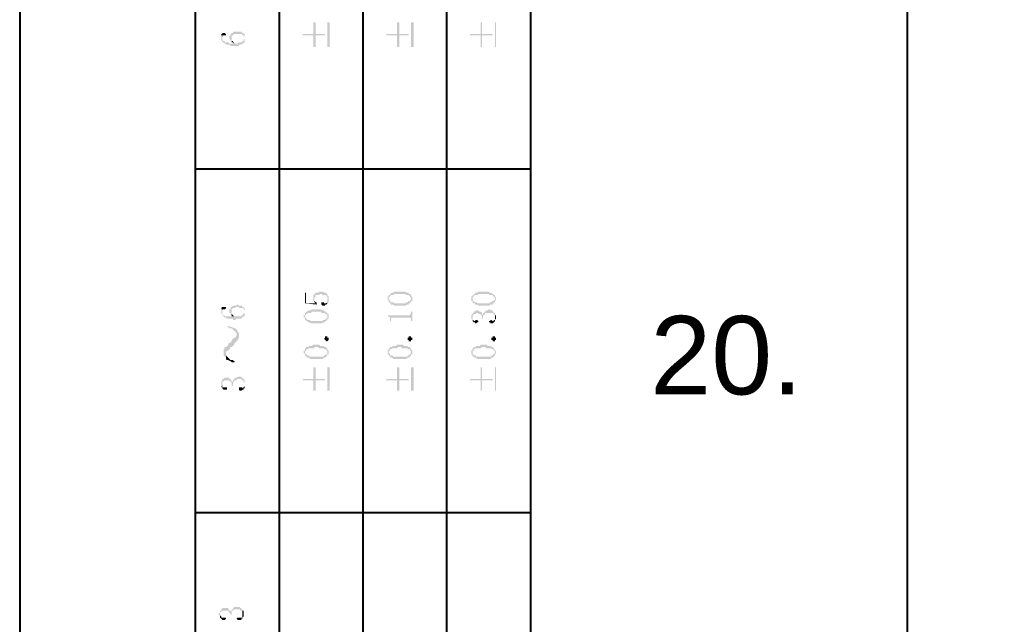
# Model space of a CAD drawing. Header units: millimetres. Extents: x 7018 to 13530, y 4187 to 5692.
# Drawn here: x 7512.01 to 7550.04, y 4573.32 to 4596.41 of the extents above; entities that cross this region are included whole.
import ezdxf

# ---------------------------------------------------------------- set-up
doc = ezdxf.new("R2010")
doc.units = ezdxf.units.MM
doc.styles.get("Standard").update_dxf_attribs({"font": 'arial.ttf'})

msp = doc.modelspace()

# ---------------------------------------------------------------- hatches: boundary and pattern name
at = {"transparency": 33554559}
for points in [[(7522.823, 4595.866), (7522.823, 4595.82), (7523.229, 4595.82), (7523.229, 4595.369), (7523.32, 4595.369), (7523.32, 4595.82), (7523.681, 4595.82), (7523.681, 4595.866), (7523.32, 4595.866), (7523.32, 4596.317), (7523.229, 4596.317), (7523.229, 4595.866)], [(7523.861, 4595.369), (7523.861, 4596.317), (7523.771, 4596.317), (7523.771, 4595.369)], [(7526.028, 4595.866), (7526.028, 4595.82), (7526.434, 4595.82), (7526.434, 4595.369), (7526.524, 4595.369), (7526.524, 4595.82), (7526.885, 4595.82), (7526.885, 4595.866), (7526.524, 4595.866), (7526.524, 4596.317), (7526.434, 4596.317), (7526.434, 4595.866)], [(7527.066, 4595.369), (7527.066, 4596.317), (7526.975, 4596.317), (7526.975, 4595.369)], [(7529.232, 4595.866), (7529.232, 4595.82), (7529.638, 4595.82), (7529.638, 4595.369), (7529.683, 4595.369), (7529.683, 4595.82), (7530.089, 4595.82), (7530.089, 4595.866), (7529.683, 4595.866), (7529.683, 4596.317), (7529.638, 4596.317), (7529.638, 4595.866)], [(7530.225, 4595.369), (7530.225, 4596.317), (7530.18, 4596.317), (7530.18, 4595.369)], [(7519.709, 4595.866), (7519.754, 4595.73), (7519.754, 4595.775), (7519.754, 4595.82), (7519.89, 4595.82), (7519.89, 4595.866), (7519.89, 4595.866), (7519.844, 4595.911), (7519.754, 4595.911), (7519.754, 4595.866)], [(7519.709, 4595.775), (7519.709, 4595.685), (7519.709, 4595.64), (7519.709, 4595.64), (7519.754, 4595.595), (7519.754, 4595.55), (7519.799, 4595.55), (7519.844, 4595.505), (7519.89, 4595.505), (7519.89, 4595.459), (7520.025, 4595.459), (7520.07, 4595.414), (7520.386, 4595.414), (7520.386, 4595.459), (7520.476, 4595.459), (7520.521, 4595.505), (7520.567, 4595.505), (7520.567, 4595.55), (7520.612, 4595.55), (7520.612, 4595.73), (7520.612, 4595.685), (7520.612, 4595.685), (7520.567, 4595.64), (7520.567, 4595.595), (7520.521, 4595.595), (7520.521, 4595.55), (7520.386, 4595.55), (7520.341, 4595.505), (7520.251, 4595.505), (7520.206, 4595.55), (7520.206, 4595.55), (7520.16, 4595.505), (7520.025, 4595.505), (7519.98, 4595.55), (7519.844, 4595.55), (7519.844, 4595.595), (7519.799, 4595.595), (7519.754, 4595.64), (7519.754, 4595.685), (7519.754, 4595.73), (7519.754, 4595.73), (7519.709, 4595.866), (7519.709, 4595.82)], [(7520.025, 4595.73), (7520.025, 4595.685), (7520.07, 4595.64), (7520.07, 4595.595), (7520.115, 4595.595), (7520.115, 4595.73), (7520.115, 4595.775), (7520.115, 4595.82), (7520.16, 4595.82), (7520.206, 4595.866), (7520.521, 4595.866), (7520.521, 4595.82), (7520.567, 4595.82), (7520.567, 4595.775), (7520.612, 4595.775), (7520.612, 4595.73), (7520.612, 4595.595), (7520.612, 4595.64), (7520.612, 4595.73), (7520.612, 4595.82), (7520.612, 4595.866), (7520.567, 4595.866), (7520.567, 4595.911), (7520.521, 4595.911), (7520.476, 4595.956), (7520.16, 4595.956), (7520.16, 4595.911), (7520.115, 4595.911), (7520.07, 4595.866), (7520.07, 4595.82), (7520.07, 4595.82), (7520.025, 4595.775), (7520.025, 4595.775)], [(7520.115, 4595.595), (7520.115, 4595.55), (7520.16, 4595.55), (7520.16, 4595.505), (7520.206, 4595.55), (7520.16, 4595.55), (7520.16, 4595.595), (7520.115, 4595.595), (7520.115, 4595.64), (7520.115, 4595.685), (7520.115, 4595.73)], [(7522.913, 4585.982), (7522.913, 4585.575), (7523.365, 4585.53), (7523.365, 4585.575), (7523.365, 4585.621), (7523.32, 4585.575), (7522.959, 4585.575), (7522.959, 4585.982)], [(7523.229, 4585.801), (7523.229, 4585.711), (7523.229, 4585.666), (7523.229, 4585.666), (7523.274, 4585.621), (7523.274, 4585.756), (7523.274, 4585.801), (7523.274, 4585.801), (7523.32, 4585.846), (7523.32, 4585.891), (7523.455, 4585.891), (7523.5, 4585.937), (7523.545, 4585.937), (7523.59, 4585.891), (7523.726, 4585.891), (7523.726, 4585.846), (7523.771, 4585.846), (7523.771, 4585.801), (7523.771, 4585.756), (7523.771, 4585.621), (7523.816, 4585.621), (7523.816, 4585.666), (7523.816, 4585.756), (7523.816, 4585.801), (7523.816, 4585.846), (7523.771, 4585.891), (7523.771, 4585.937), (7523.726, 4585.937), (7523.726, 4585.982), (7523.636, 4585.982), (7523.59, 4586.027), (7523.455, 4586.027), (7523.41, 4585.982), (7523.32, 4585.982), (7523.274, 4585.937), (7523.274, 4585.891), (7523.229, 4585.891), (7523.229, 4585.846)], [(7526.073, 4585.756), (7526.073, 4585.711), (7526.073, 4585.711), (7526.118, 4585.666), (7526.118, 4585.621), (7526.118, 4585.756), (7526.118, 4585.801), (7526.118, 4585.801), (7526.163, 4585.846), (7526.163, 4585.846), (7526.208, 4585.891), (7526.298, 4585.891), (7526.343, 4585.937), (7526.75, 4585.937), (7526.795, 4585.891), (7526.885, 4585.891), (7526.93, 4585.846), (7526.93, 4585.801), (7526.975, 4585.801), (7526.975, 4585.756), (7526.975, 4585.891), (7526.975, 4585.891), (7526.93, 4585.937), (7526.885, 4585.937), (7526.885, 4585.982), (7526.795, 4585.982), (7526.75, 4586.027), (7526.343, 4586.027), (7526.298, 4585.982), (7526.208, 4585.982), (7526.208, 4585.937), (7526.163, 4585.937), (7526.163, 4585.891), (7526.118, 4585.891), (7526.118, 4585.846), (7526.073, 4585.846), (7526.073, 4585.801), (7526.073, 4585.801)], [(7526.118, 4585.621), (7526.163, 4585.621), (7526.163, 4585.575), (7526.208, 4585.575), (7526.208, 4585.53), (7526.298, 4585.53), (7526.343, 4585.485), (7526.75, 4585.485), (7526.795, 4585.53), (7526.885, 4585.53), (7526.885, 4585.575), (7526.93, 4585.575), (7526.93, 4585.621), (7526.975, 4585.621), (7526.975, 4585.666), (7527.02, 4585.666), (7527.02, 4585.711), (7527.02, 4585.756), (7527.02, 4585.801), (7527.02, 4585.846), (7526.975, 4585.846), (7526.975, 4585.891), (7526.975, 4585.756), (7526.975, 4585.711), (7526.93, 4585.711), (7526.93, 4585.666), (7526.885, 4585.666), (7526.84, 4585.621), (7526.795, 4585.621), (7526.75, 4585.575), (7526.343, 4585.575), (7526.298, 4585.621), (7526.208, 4585.621), (7526.163, 4585.666), (7526.163, 4585.711), (7526.118, 4585.711), (7526.118, 4585.756), (7526.118, 4585.756)], [(7529.277, 4585.756), (7529.277, 4585.711), (7529.277, 4585.666), (7529.322, 4585.666), (7529.322, 4585.621), (7529.322, 4585.756), (7529.322, 4585.801), (7529.322, 4585.801), (7529.367, 4585.846), (7529.367, 4585.846), (7529.412, 4585.891), (7529.503, 4585.891), (7529.548, 4585.937), (7529.954, 4585.937), (7529.954, 4585.891), (7530.089, 4585.891), (7530.135, 4585.846), (7530.135, 4585.801), (7530.18, 4585.801), (7530.18, 4585.756), (7530.18, 4585.891), (7530.135, 4585.891), (7530.135, 4585.937), (7530.089, 4585.937), (7530.044, 4585.982), (7529.954, 4585.982), (7529.954, 4586.027), (7529.548, 4586.027), (7529.503, 4585.982), (7529.412, 4585.982), (7529.412, 4585.937), (7529.367, 4585.937), (7529.367, 4585.891), (7529.322, 4585.891), (7529.322, 4585.846), (7529.277, 4585.846), (7529.277, 4585.801), (7529.277, 4585.801)], [(7529.322, 4585.621), (7529.322, 4585.621), (7529.367, 4585.575), (7529.412, 4585.575), (7529.412, 4585.53), (7529.503, 4585.53), (7529.548, 4585.485), (7529.954, 4585.485), (7529.999, 4585.53), (7530.089, 4585.53), (7530.089, 4585.575), (7530.135, 4585.575), (7530.135, 4585.621), (7530.18, 4585.621), (7530.18, 4585.666), (7530.18, 4585.666), (7530.225, 4585.711), (7530.225, 4585.756), (7530.225, 4585.801), (7530.225, 4585.801), (7530.18, 4585.846), (7530.18, 4585.891), (7530.18, 4585.756), (7530.18, 4585.711), (7530.135, 4585.711), (7530.135, 4585.666), (7530.089, 4585.666), (7530.044, 4585.621), (7529.999, 4585.621), (7529.954, 4585.575), (7529.503, 4585.575), (7529.503, 4585.621), (7529.412, 4585.621), (7529.367, 4585.666), (7529.367, 4585.666), (7529.322, 4585.711), (7529.322, 4585.756), (7529.322, 4585.756)], [(7520.025, 4585.26), (7520.025, 4585.214), (7520.07, 4585.214), (7520.07, 4585.169), (7520.07, 4585.124), (7520.115, 4585.124), (7520.115, 4585.305), (7520.115, 4585.35), (7520.115, 4585.35), (7520.16, 4585.395), (7520.251, 4585.395), (7520.251, 4585.44), (7520.386, 4585.44), (7520.431, 4585.395), (7520.567, 4585.395), (7520.567, 4585.35), (7520.567, 4585.35), (7520.612, 4585.305), (7520.612, 4585.124), (7520.612, 4585.169), (7520.612, 4585.214), (7520.612, 4585.26), (7520.612, 4585.305), (7520.612, 4585.35), (7520.612, 4585.395), (7520.567, 4585.395), (7520.567, 4585.44), (7520.521, 4585.44), (7520.521, 4585.485), (7520.386, 4585.485), (7520.341, 4585.53), (7520.296, 4585.53), (7520.296, 4585.485), (7520.16, 4585.485), (7520.115, 4585.44), (7520.07, 4585.44), (7520.07, 4585.395), (7520.07, 4585.35), (7520.025, 4585.35), (7520.025, 4585.305)], [(7523.274, 4585.621), (7523.274, 4585.621), (7523.32, 4585.575), (7523.32, 4585.575), (7523.365, 4585.621), (7523.32, 4585.621), (7523.274, 4585.666), (7523.274, 4585.711), (7523.274, 4585.756)], [(7523.545, 4585.575), (7523.545, 4585.53), (7523.545, 4585.53), (7523.59, 4585.485), (7523.681, 4585.485), (7523.681, 4585.53), (7523.726, 4585.53), (7523.771, 4585.575), (7523.771, 4585.756), (7523.771, 4585.666), (7523.771, 4585.621), (7523.771, 4585.621), (7523.726, 4585.575), (7523.636, 4585.575), (7523.636, 4585.621), (7523.545, 4585.621)], [(7519.709, 4585.395), (7519.754, 4585.305), (7519.754, 4585.35), (7519.844, 4585.35), (7519.89, 4585.395), (7519.89, 4585.44), (7519.754, 4585.44)], [(7519.709, 4585.305), (7519.709, 4585.26), (7519.709, 4585.214), (7519.709, 4585.169), (7519.754, 4585.169), (7519.754, 4585.124), (7519.754, 4585.124), (7519.799, 4585.079), (7519.799, 4585.079), (7519.844, 4585.034), (7519.89, 4585.034), (7519.935, 4584.989), (7520.16, 4584.989), (7520.16, 4584.944), (7520.251, 4584.944), (7520.296, 4584.989), (7520.476, 4584.989), (7520.476, 4585.034), (7520.521, 4585.034), (7520.567, 4585.079), (7520.567, 4585.079), (7520.612, 4585.124), (7520.612, 4585.26), (7520.612, 4585.214), (7520.567, 4585.214), (7520.567, 4585.169), (7520.567, 4585.169), (7520.521, 4585.124), (7520.476, 4585.124), (7520.476, 4585.079), (7519.844, 4585.079), (7519.844, 4585.124), (7519.799, 4585.124), (7519.754, 4585.169), (7519.754, 4585.214), (7519.754, 4585.305), (7519.709, 4585.395)], [(7520.115, 4585.124), (7520.115, 4585.079), (7520.206, 4585.079), (7520.16, 4585.124), (7520.16, 4585.124), (7520.115, 4585.169), (7520.115, 4585.26), (7520.115, 4585.26)], [(7522.868, 4585.079), (7522.868, 4585.034), (7522.913, 4585.034), (7522.913, 4584.989), (7522.913, 4584.944), (7522.913, 4585.079), (7522.913, 4585.124), (7522.959, 4585.124), (7522.959, 4585.169), (7523.004, 4585.169), (7523.004, 4585.214), (7523.139, 4585.214), (7523.184, 4585.26), (7523.545, 4585.26), (7523.545, 4585.214), (7523.681, 4585.214), (7523.681, 4585.169), (7523.726, 4585.169), (7523.771, 4585.124), (7523.771, 4585.079), (7523.771, 4585.214), (7523.726, 4585.214), (7523.726, 4585.26), (7523.681, 4585.26), (7523.636, 4585.305), (7523.545, 4585.305), (7523.545, 4585.35), (7523.184, 4585.35), (7523.139, 4585.305), (7523.049, 4585.305), (7523.004, 4585.26), (7522.959, 4585.26), (7522.959, 4585.214), (7522.913, 4585.214), (7522.913, 4585.169), (7522.913, 4585.124), (7522.868, 4585.124)], [(7522.913, 4584.944), (7522.959, 4584.944), (7522.959, 4584.898), (7523.004, 4584.898), (7523.049, 4584.853), (7523.094, 4584.853), (7523.139, 4584.808), (7523.59, 4584.808), (7523.59, 4584.853), (7523.681, 4584.853), (7523.681, 4584.898), (7523.726, 4584.898), (7523.771, 4584.944), (7523.771, 4584.989), (7523.816, 4584.989), (7523.816, 4585.034), (7523.816, 4585.079), (7523.816, 4585.124), (7523.816, 4585.169), (7523.771, 4585.169), (7523.771, 4585.214), (7523.771, 4585.034), (7523.771, 4585.034), (7523.726, 4584.989), (7523.726, 4584.989), (7523.681, 4584.944), (7523.59, 4584.944), (7523.59, 4584.898), (7523.139, 4584.898), (7523.094, 4584.944), (7523.004, 4584.944), (7523.004, 4584.989), (7522.959, 4584.989), (7522.959, 4585.034), (7522.913, 4585.034), (7522.913, 4585.079)], [(7526.073, 4585.124), (7526.073, 4585.079), (7526.118, 4585.079), (7526.163, 4585.034), (7526.163, 4584.944), (7526.163, 4584.898), (7526.208, 4584.898), (7526.208, 4584.989), (7526.208, 4585.034), (7526.93, 4585.034), (7526.975, 4584.989), (7526.975, 4584.898), (7527.02, 4584.898), (7527.02, 4585.26), (7526.975, 4585.26), (7526.975, 4585.214), (7526.975, 4585.169), (7526.93, 4585.169), (7526.93, 4585.124), (7526.885, 4585.124)], [(7529.277, 4585.079), (7529.277, 4585.034), (7529.277, 4584.989), (7529.277, 4584.989), (7529.322, 4584.944), (7529.322, 4585.034), (7529.322, 4585.079), (7529.322, 4585.124), (7529.367, 4585.124), (7529.367, 4585.169), (7529.458, 4585.169), (7529.458, 4585.214), (7529.548, 4585.214), (7529.548, 4585.169), (7529.638, 4585.169), (7529.638, 4585.124), (7529.683, 4585.124), (7529.683, 4585.034), (7529.683, 4584.989), (7529.728, 4584.989), (7529.728, 4585.034), (7529.728, 4585.124), (7529.774, 4585.124), (7529.774, 4585.169), (7529.774, 4585.169), (7529.819, 4585.214), (7530.089, 4585.214), (7530.135, 4585.169), (7530.135, 4585.124), (7530.18, 4585.124), (7530.18, 4585.079), (7530.18, 4585.034), (7530.18, 4585.214), (7530.135, 4585.214), (7530.135, 4585.26), (7530.089, 4585.26), (7530.089, 4585.305), (7529.999, 4585.305), (7529.999, 4585.35), (7529.954, 4585.35), (7529.909, 4585.305), (7529.819, 4585.305), (7529.819, 4585.26), (7529.774, 4585.26), (7529.774, 4585.214), (7529.728, 4585.214), (7529.728, 4585.169), (7529.728, 4585.124), (7529.683, 4585.169), (7529.683, 4585.214), (7529.683, 4585.214), (7529.638, 4585.26), (7529.593, 4585.26), (7529.548, 4585.305), (7529.458, 4585.305), (7529.412, 4585.26), (7529.367, 4585.26), (7529.367, 4585.214), (7529.322, 4585.214), (7529.322, 4585.169), (7529.322, 4585.169), (7529.277, 4585.124)], [(7529.954, 4584.853), (7529.999, 4584.853), (7529.999, 4584.808), (7530.089, 4584.808), (7530.135, 4584.853), (7530.135, 4584.853), (7530.18, 4584.898), (7530.18, 4584.944), (7530.18, 4584.944), (7530.225, 4584.989), (7530.225, 4585.034), (7530.225, 4585.079), (7530.225, 4585.124), (7530.18, 4585.124), (7530.18, 4585.214), (7530.18, 4585.034), (7530.18, 4584.989), (7530.18, 4584.944), (7530.135, 4584.944), (7530.135, 4584.898), (7530.089, 4584.898), (7530.044, 4584.944), (7529.999, 4584.944), (7529.999, 4584.898), (7529.954, 4584.898)], [(7519.935, 4584.673), (7519.98, 4584.673), (7520.025, 4584.628), (7520.115, 4584.628), (7520.16, 4584.583), (7520.206, 4584.537), (7520.206, 4584.537), (7520.251, 4584.492), (7520.296, 4584.447), (7520.296, 4584.131), (7520.296, 4584.131), (7520.341, 4584.176), (7520.386, 4584.267), (7520.386, 4584.447), (7520.341, 4584.492), (7520.296, 4584.583), (7520.296, 4584.583), (7520.251, 4584.628), (7520.206, 4584.628), (7520.115, 4584.673), (7520.07, 4584.673), (7519.98, 4584.718)], [(7529.322, 4584.944), (7529.322, 4584.898), (7529.322, 4584.898), (7529.367, 4584.853), (7529.412, 4584.853), (7529.412, 4584.808), (7529.458, 4584.808), (7529.503, 4584.853), (7529.548, 4584.853), (7529.548, 4584.898), (7529.548, 4584.898), (7529.503, 4584.944), (7529.458, 4584.944), (7529.412, 4584.898), (7529.367, 4584.898), (7529.367, 4584.944), (7529.322, 4584.944), (7529.322, 4585.034), (7529.322, 4585.034)], [(7519.799, 4583.68), (7519.799, 4583.59), (7519.844, 4583.545), (7519.89, 4583.499), (7519.89, 4583.725), (7519.935, 4583.77), (7519.98, 4583.77), (7520.025, 4583.815), (7520.07, 4583.906), (7520.115, 4583.906), (7520.16, 4583.951), (7520.206, 4583.996), (7520.206, 4584.041), (7520.251, 4584.086), (7520.296, 4584.131), (7520.296, 4584.402), (7520.296, 4584.357), (7520.251, 4584.267), (7520.206, 4584.267), (7520.16, 4584.221), (7520.115, 4584.176), (7520.115, 4584.131), (7520.07, 4584.086), (7519.98, 4584.041), (7519.98, 4583.996), (7519.935, 4583.951), (7519.89, 4583.906), (7519.844, 4583.906), (7519.844, 4583.86), (7519.799, 4583.815), (7519.799, 4583.725)], [(7523.816, 4584.221), (7523.816, 4584.176), (7523.816, 4584.176), (7523.771, 4584.131), (7523.726, 4584.131), (7523.681, 4584.176), (7523.681, 4584.176), (7523.636, 4584.221), (7523.636, 4584.221), (7523.681, 4584.267), (7523.681, 4584.312), (7523.771, 4584.312), (7523.771, 4584.267), (7523.816, 4584.267), (7523.816, 4584.221)], [(7527.02, 4584.221), (7527.02, 4584.176), (7526.975, 4584.176), (7526.975, 4584.131), (7526.885, 4584.131), (7526.885, 4584.176), (7526.84, 4584.176), (7526.84, 4584.221), (7526.84, 4584.267), (7526.885, 4584.267), (7526.885, 4584.312), (7526.975, 4584.312), (7526.975, 4584.267), (7527.02, 4584.267), (7527.02, 4584.221)], [(7530.225, 4584.221), (7530.225, 4584.176), (7530.18, 4584.176), (7530.18, 4584.131), (7530.089, 4584.131), (7530.089, 4584.176), (7530.044, 4584.176), (7530.044, 4584.221), (7530.044, 4584.267), (7530.089, 4584.267), (7530.089, 4584.312), (7530.18, 4584.312), (7530.18, 4584.267), (7530.225, 4584.267), (7530.225, 4584.221)], [(7522.868, 4583.725), (7522.868, 4583.68), (7522.868, 4583.68), (7522.913, 4583.635), (7522.913, 4583.59), (7522.913, 4583.725), (7522.913, 4583.725), (7522.959, 4583.77), (7522.959, 4583.815), (7523.004, 4583.815), (7523.049, 4583.86), (7523.274, 4583.86), (7523.274, 4583.906), (7523.41, 4583.906), (7523.455, 4583.86), (7523.636, 4583.86), (7523.681, 4583.815), (7523.726, 4583.815), (7523.726, 4583.77), (7523.771, 4583.77), (7523.771, 4583.725), (7523.771, 4583.86), (7523.726, 4583.86), (7523.726, 4583.906), (7523.636, 4583.906), (7523.636, 4583.951), (7523.5, 4583.951), (7523.455, 4583.996), (7523.229, 4583.996), (7523.184, 4583.951), (7523.049, 4583.951), (7523.049, 4583.906), (7522.959, 4583.906), (7522.959, 4583.86), (7522.913, 4583.86), (7522.913, 4583.815), (7522.913, 4583.77), (7522.868, 4583.77)], [(7526.073, 4583.725), (7526.073, 4583.68), (7526.073, 4583.635), (7526.118, 4583.635), (7526.118, 4583.59), (7526.118, 4583.725), (7526.118, 4583.77), (7526.163, 4583.77), (7526.163, 4583.815), (7526.208, 4583.815), (7526.253, 4583.86), (7526.434, 4583.86), (7526.479, 4583.906), (7526.614, 4583.906), (7526.614, 4583.86), (7526.84, 4583.86), (7526.84, 4583.815), (7526.93, 4583.815), (7526.93, 4583.77), (7526.975, 4583.77), (7526.975, 4583.725), (7526.975, 4583.86), (7526.93, 4583.86), (7526.93, 4583.906), (7526.84, 4583.906), (7526.84, 4583.951), (7526.705, 4583.951), (7526.659, 4583.996), (7526.434, 4583.996), (7526.389, 4583.951), (7526.253, 4583.951), (7526.253, 4583.906), (7526.163, 4583.906), (7526.163, 4583.86), (7526.118, 4583.86), (7526.118, 4583.815), (7526.118, 4583.815), (7526.073, 4583.77)], [(7529.277, 4583.725), (7529.277, 4583.68), (7529.277, 4583.635), (7529.277, 4583.635), (7529.322, 4583.59), (7529.322, 4583.725), (7529.322, 4583.77), (7529.367, 4583.77), (7529.367, 4583.815), (7529.412, 4583.815), (7529.412, 4583.86), (7529.638, 4583.86), (7529.683, 4583.906), (7529.819, 4583.906), (7529.819, 4583.86), (7530.044, 4583.86), (7530.044, 4583.815), (7530.135, 4583.815), (7530.135, 4583.77), (7530.18, 4583.77), (7530.18, 4583.725), (7530.18, 4583.815), (7530.135, 4583.86), (7530.135, 4583.86), (7530.089, 4583.906), (7530.044, 4583.906), (7530.044, 4583.951), (7529.909, 4583.951), (7529.864, 4583.996), (7529.638, 4583.996), (7529.593, 4583.951), (7529.458, 4583.951), (7529.458, 4583.906), (7529.367, 4583.906), (7529.367, 4583.86), (7529.322, 4583.86), (7529.322, 4583.815), (7529.322, 4583.815), (7529.277, 4583.77)], [(7519.89, 4583.499), (7519.89, 4583.454), (7519.935, 4583.409), (7519.98, 4583.409), (7520.07, 4583.364), (7520.115, 4583.319), (7520.206, 4583.319), (7520.251, 4583.364), (7520.206, 4583.364), (7520.16, 4583.409), (7520.07, 4583.409), (7520.025, 4583.454), (7519.98, 4583.499), (7519.98, 4583.499), (7519.935, 4583.545), (7519.89, 4583.59), (7519.89, 4583.635)], [(7522.913, 4583.59), (7522.959, 4583.545), (7523.004, 4583.545), (7523.004, 4583.499), (7523.094, 4583.499), (7523.094, 4583.454), (7523.59, 4583.454), (7523.636, 4583.499), (7523.681, 4583.499), (7523.726, 4583.545), (7523.726, 4583.545), (7523.771, 4583.59), (7523.771, 4583.635), (7523.816, 4583.635), (7523.816, 4583.68), (7523.816, 4583.725), (7523.816, 4583.77), (7523.816, 4583.77), (7523.771, 4583.815), (7523.771, 4583.68), (7523.771, 4583.635), (7523.726, 4583.635), (7523.681, 4583.59), (7523.636, 4583.59), (7523.636, 4583.545), (7523.094, 4583.545), (7523.049, 4583.59), (7523.004, 4583.59), (7522.959, 4583.635), (7522.959, 4583.635), (7522.913, 4583.68), (7522.913, 4583.725)], [(7526.118, 4583.59), (7526.163, 4583.545), (7526.163, 4583.545), (7526.208, 4583.499), (7526.253, 4583.499), (7526.298, 4583.454), (7526.795, 4583.454), (7526.84, 4583.499), (7526.885, 4583.499), (7526.93, 4583.545), (7526.93, 4583.545), (7526.975, 4583.59), (7526.975, 4583.635), (7527.02, 4583.635), (7527.02, 4583.68), (7527.02, 4583.725), (7527.02, 4583.77), (7527.02, 4583.77), (7526.975, 4583.815), (7526.975, 4583.68), (7526.975, 4583.68), (7526.93, 4583.635), (7526.93, 4583.635), (7526.885, 4583.59), (7526.84, 4583.59), (7526.84, 4583.545), (7526.298, 4583.545), (7526.253, 4583.59), (7526.163, 4583.59), (7526.163, 4583.635), (7526.163, 4583.635), (7526.118, 4583.68), (7526.118, 4583.725)], [(7529.322, 4583.59), (7529.322, 4583.545), (7529.367, 4583.545), (7529.412, 4583.499), (7529.458, 4583.499), (7529.503, 4583.454), (7529.999, 4583.454), (7530.044, 4583.499), (7530.089, 4583.499), (7530.135, 4583.545), (7530.135, 4583.545), (7530.18, 4583.59), (7530.18, 4583.635), (7530.18, 4583.635), (7530.225, 4583.68), (7530.225, 4583.725), (7530.225, 4583.77), (7530.18, 4583.77), (7530.18, 4583.815), (7530.18, 4583.68), (7530.18, 4583.68), (7530.135, 4583.635), (7530.135, 4583.635), (7530.089, 4583.59), (7530.044, 4583.59), (7530.044, 4583.545), (7529.458, 4583.545), (7529.458, 4583.59), (7529.367, 4583.59), (7529.367, 4583.635), (7529.322, 4583.635), (7529.322, 4583.68), (7529.322, 4583.725)], [(7522.823, 4582.687), (7522.823, 4582.642), (7523.229, 4582.642), (7523.229, 4582.236), (7523.32, 4582.236), (7523.32, 4582.642), (7523.681, 4582.642), (7523.681, 4582.687), (7523.32, 4582.687), (7523.32, 4583.138), (7523.229, 4583.138), (7523.229, 4582.687)], [(7523.861, 4582.236), (7523.861, 4583.138), (7523.771, 4583.138), (7523.771, 4582.236)], [(7526.028, 4582.687), (7526.028, 4582.642), (7526.434, 4582.642), (7526.434, 4582.236), (7526.524, 4582.236), (7526.524, 4582.642), (7526.885, 4582.642), (7526.885, 4582.687), (7526.524, 4582.687), (7526.524, 4583.138), (7526.434, 4583.138), (7526.434, 4582.687)], [(7527.066, 4582.236), (7527.066, 4583.138), (7526.975, 4583.138), (7526.975, 4582.236)], [(7529.232, 4582.687), (7529.232, 4582.642), (7529.638, 4582.642), (7529.638, 4582.236), (7529.683, 4582.236), (7529.683, 4582.642), (7530.089, 4582.642), (7530.089, 4582.687), (7529.683, 4582.687), (7529.683, 4583.138), (7529.638, 4583.138), (7529.638, 4582.687)], [(7530.225, 4582.236), (7530.225, 4583.138), (7530.18, 4583.138), (7530.18, 4582.236)], [(7519.709, 4582.506), (7519.709, 4582.416), (7519.709, 4582.371), (7519.754, 4582.461), (7519.754, 4582.506), (7519.754, 4582.552), (7519.754, 4582.597), (7519.799, 4582.597), (7519.844, 4582.642), (7520.025, 4582.642), (7520.025, 4582.597), (7520.07, 4582.597), (7520.07, 4582.552), (7520.115, 4582.552), (7520.115, 4582.506), (7520.115, 4582.416), (7520.16, 4582.416), (7520.16, 4582.506), (7520.16, 4582.552), (7520.16, 4582.552), (7520.206, 4582.597), (7520.206, 4582.642), (7520.296, 4582.642), (7520.296, 4582.687), (7520.476, 4582.687), (7520.476, 4582.642), (7520.567, 4582.642), (7520.567, 4582.597), (7520.567, 4582.552), (7520.612, 4582.552), (7520.612, 4582.461), (7520.612, 4582.642), (7520.612, 4582.642), (7520.567, 4582.687), (7520.567, 4582.687), (7520.521, 4582.732), (7520.476, 4582.732), (7520.476, 4582.777), (7520.341, 4582.777), (7520.296, 4582.732), (7520.251, 4582.732), (7520.206, 4582.687), (7520.206, 4582.687), (7520.16, 4582.642), (7520.16, 4582.597), (7520.115, 4582.552), (7520.115, 4582.597), (7520.115, 4582.642), (7520.07, 4582.642), (7520.07, 4582.687), (7520.025, 4582.687), (7520.025, 4582.732), (7519.844, 4582.732), (7519.799, 4582.687), (7519.754, 4582.687), (7519.754, 4582.642), (7519.754, 4582.642), (7519.709, 4582.597)], [(7519.709, 4582.371), (7519.754, 4582.371), (7519.754, 4582.326), (7519.754, 4582.326), (7519.799, 4582.281), (7519.935, 4582.281), (7519.935, 4582.326), (7519.935, 4582.371), (7519.754, 4582.371), (7519.754, 4582.416), (7519.754, 4582.461), (7519.754, 4582.461)], [(7520.386, 4582.326), (7520.386, 4582.281), (7520.386, 4582.281), (7520.431, 4582.236), (7520.476, 4582.236), (7520.521, 4582.281), (7520.567, 4582.281), (7520.567, 4582.326), (7520.612, 4582.326), (7520.612, 4582.371), (7520.612, 4582.416), (7520.612, 4582.506), (7520.612, 4582.552), (7520.612, 4582.597), (7520.612, 4582.642), (7520.612, 4582.461), (7520.612, 4582.416), (7520.567, 4582.371), (7520.567, 4582.371), (7520.521, 4582.326), (7520.521, 4582.371), (7520.386, 4582.371)], [(7519.619, 4573.706), (7519.619, 4573.661), (7519.664, 4573.661), (7519.664, 4573.615), (7519.664, 4573.706), (7519.664, 4573.751), (7519.709, 4573.796), (7519.754, 4573.796), (7519.754, 4573.841), (7519.98, 4573.841), (7519.98, 4573.796), (7520.025, 4573.796), (7520.025, 4573.751), (7520.025, 4573.751), (7520.07, 4573.706), (7520.07, 4573.661), (7520.07, 4573.661), (7520.115, 4573.706), (7520.115, 4573.751), (7520.115, 4573.796), (7520.115, 4573.841), (7520.16, 4573.841), (7520.206, 4573.886), (7520.431, 4573.886), (7520.431, 4573.841), (7520.476, 4573.841), (7520.521, 4573.796), (7520.521, 4573.706), (7520.521, 4573.886), (7520.476, 4573.886), (7520.476, 4573.931), (7520.431, 4573.931), (7520.431, 4573.976), (7520.206, 4573.976), (7520.16, 4573.931), (7520.16, 4573.886), (7520.115, 4573.886), (7520.115, 4573.841), (7520.115, 4573.841), (7520.07, 4573.796), (7520.07, 4573.841), (7520.025, 4573.841), (7520.025, 4573.886), (7519.98, 4573.886), (7519.98, 4573.931), (7519.754, 4573.931), (7519.709, 4573.886), (7519.709, 4573.841), (7519.664, 4573.841), (7519.664, 4573.796), (7519.664, 4573.751), (7519.619, 4573.751)], [(7519.664, 4573.615), (7519.664, 4573.57), (7519.664, 4573.57), (7519.709, 4573.525), (7519.709, 4573.525), (7519.754, 4573.48), (7519.844, 4573.48), (7519.89, 4573.525), (7519.89, 4573.57), (7519.709, 4573.57), (7519.709, 4573.615), (7519.709, 4573.615), (7519.664, 4573.661), (7519.664, 4573.706)], [(7520.296, 4573.525), (7520.296, 4573.525), (7520.341, 4573.48), (7520.476, 4573.48), (7520.476, 4573.525), (7520.521, 4573.525), (7520.521, 4573.57), (7520.567, 4573.615), (7520.567, 4573.661), (7520.567, 4573.706), (7520.567, 4573.796), (7520.567, 4573.841), (7520.521, 4573.841), (7520.521, 4573.661), (7520.521, 4573.615), (7520.521, 4573.57), (7520.341, 4573.57)]]:
    msp.add_hatch(color=256, dxfattribs=at).paths.add_polyline_path(points)

# ---------------------------------------------------------------- linework, layer by layer
for p, q in [((7518.716, 4815.918), (7518.716, 4529.177)), ((7545.941, 4815.918), (7545.941, 4559.957))]:
    msp.add_line(p, q)
msp.add_lwpolyline([(7932.01, 4524.918), (7932.01, 4821.918), (7512.01, 4821.918), (7512.01, 4524.918)], close=True)
for points in [[(7531.534, 4815.918), (7531.534, 4529.177)], [(7521.921, 4643.525), (7521.921, 4550.508)], [(7525.125, 4643.525), (7525.125, 4550.508)], [(7528.329, 4643.525), (7528.329, 4550.508)], [(7518.716, 4590.721), (7531.534, 4590.721)], [(7518.716, 4577.587), (7531.534, 4577.587)]]:
    msp.add_lwpolyline(points)

# ---------------------------------------------------------------- texts
at = {"insert": (7539.035, 4583.575), "char_height": 2.9997, "width": 34.34827, "attachment_point": 5}
msp.add_mtext('20.', dxfattribs=at)

doc.saveas('drawing.dxf')
